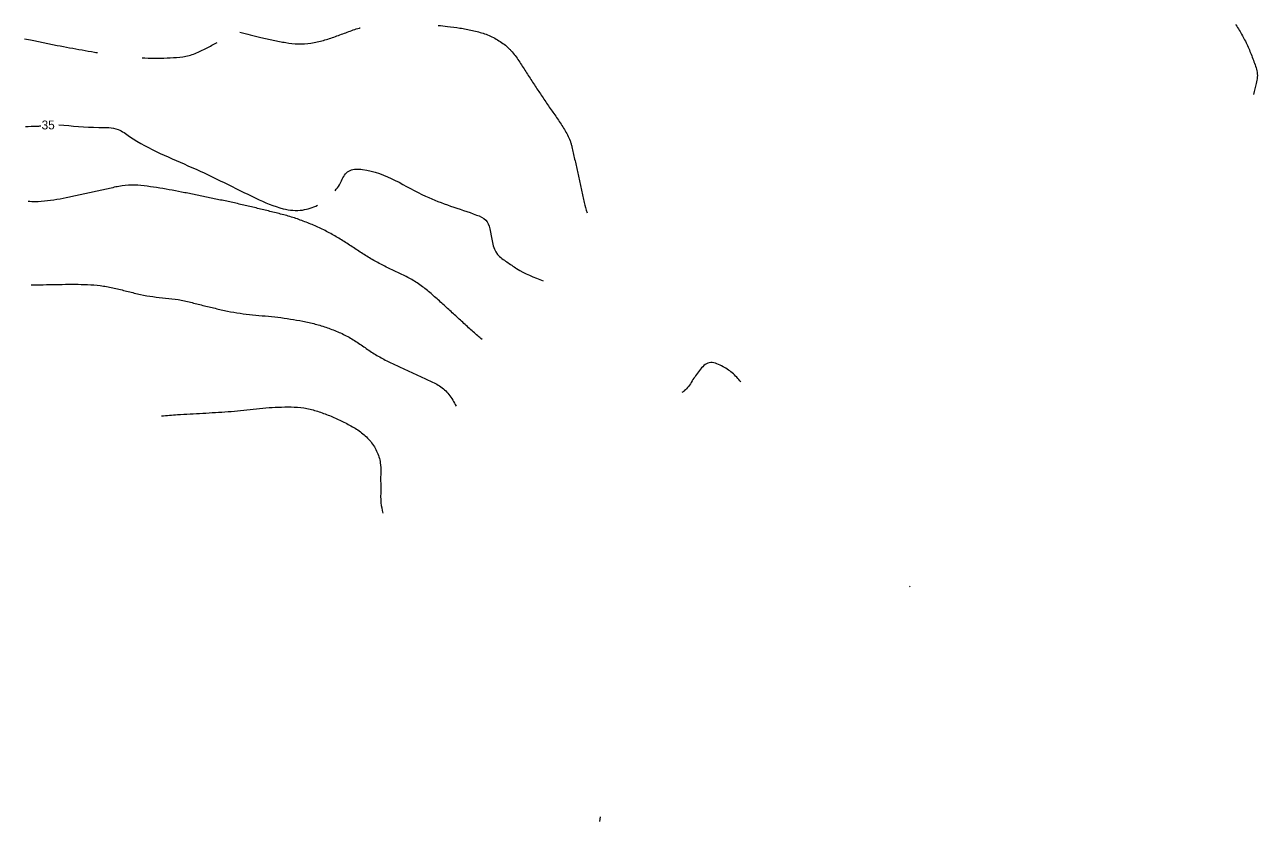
# Model space of a CAD drawing. Extents: x 366044 to 388405, y 4538112 to 4547939.
# Drawn here: x 369340 to 369534.5, y 4546171.7 to 4546297.5 of the extents above; entities that cross this region are included whole.
import ezdxf

# ---------------------------------------------------------------- set-up
doc = ezdxf.new("R2010")
doc.units = 0
for name, color, linetype in [('Egri_1m', 7, 'Continuous'), ('NADI', 7, 'Continuous'), ('NKOT', 7, 'Continuous')]:
    doc.layers.add(name, color=color, linetype=linetype)

msp = doc.modelspace()

# ---------------------------------------------------------------- linework, layer by layer
at = {"layer": 'Egri_1m'}
for p, q in [((369479.58, 4546208.81), (369479.68, 4546208.73)), ((369430.8, 4546172.4), (369430.68, 4546171.69))]:
    msp.add_line(p, q, dxfattribs=at)
for points in [[(369373.93, 4546296.27), (369377.25, 4546295.42), (369379.21, 4546295), (369381.17, 4546294.62), (369383.16, 4546294.42), (369385.16, 4546294.55), (369387.12, 4546294.96), (369389.02, 4546295.58), (369390.89, 4546296.27), (369392.79, 4546296.92), (369392.94, 4546296.96)], [(369405.22, 4546297.34), (369406.69, 4546297.17), (369408.67, 4546296.91), (369410.63, 4546296.53), (369412.56, 4546296.01), (369414.38, 4546295.17), (369416.02, 4546294.03), (369416.39, 4546293.68), (369416.75, 4546293.33), (369417.38, 4546292.56), (369418.5, 4546290.9), (369419.59, 4546289.23), (369420.68, 4546287.55), (369421.78, 4546285.88), (369422.9, 4546284.22), (369424.06, 4546282.59), (369425.14, 4546280.91), (369426.05, 4546279.13), (369426.2, 4546278.65), (369426.33, 4546278.16), (369426.55, 4546277.19), (369426.98, 4546275.24), (369427.4, 4546273.28), (369427.82, 4546271.33), (369428.26, 4546269.37), (369428.72, 4546267.76)], [(369531.07, 4546297.45), (369531.09, 4546297.42), (369532.12, 4546295.71), (369533.03, 4546293.92), (369533.77, 4546292.07), (369534.41, 4546290.17), (369534.48, 4546289.68), (369534.47, 4546289.17), (369534.3, 4546288.17), (369533.89, 4546286.44)], [(369339.98, 4546295.23), (369341.19, 4546294.98), (369343.14, 4546294.57), (369345.11, 4546294.18), (369347.07, 4546293.81), (369349.04, 4546293.45), (369351.01, 4546293.11), (369351.45, 4546293.03)], [(369358.54, 4546292.21), (369358.95, 4546292.19), (369360.95, 4546292.16), (369362.95, 4546292.22), (369364.94, 4546292.38), (369366.88, 4546292.89), (369368.68, 4546293.75), (369370.37, 4546294.62)], [(369412.16, 4546247.75), (369410.77, 4546248.94), (369409.29, 4546250.29), (369407.82, 4546251.65), (369406.34, 4546252.99), (369404.86, 4546254.34), (369403.33, 4546255.62), (369401.73, 4546256.82), (369399.97, 4546257.78), (369398.17, 4546258.64), (369396.38, 4546259.53), (369394.62, 4546260.49), (369392.93, 4546261.56), (369391.26, 4546262.66), (369389.57, 4546263.73), (369387.83, 4546264.7), (369386.03, 4546265.58), (369384.18, 4546266.34), (369382.3, 4546267.01), (369380.37, 4546267.56), (369378.43, 4546268.04), (369376.49, 4546268.51), (369374.54, 4546268.97), (369372.59, 4546269.41), (369370.63, 4546269.82), (369368.67, 4546270.23), (369366.71, 4546270.64), (369364.75, 4546271.02), (369362.79, 4546271.39), (369360.81, 4546271.72), (369358.83, 4546272), (369356.84, 4546272.13), (369354.85, 4546271.92), (369352.89, 4546271.49), (369350.94, 4546271.06), (369348.99, 4546270.63), (369347.03, 4546270.2), (369345.07, 4546269.84), (369343.09, 4546269.57), (369341.09, 4546269.5), (369340.53, 4546269.52)], [(369341, 4546256.36), (369342.42, 4546256.39), (369344.42, 4546256.43), (369346.42, 4546256.46), (369348.42, 4546256.46), (369350.42, 4546256.39), (369352.41, 4546256.19), (369354.37, 4546255.79), (369356.31, 4546255.33), (369358.25, 4546254.85), (369360.23, 4546254.52), (369362.21, 4546254.28), (369364.2, 4546254.04), (369366.16, 4546253.63), (369368.1, 4546253.14), (369370.04, 4546252.67), (369371.99, 4546252.22), (369373.96, 4546251.89), (369375.95, 4546251.65), (369377.94, 4546251.46), (369379.93, 4546251.27), (369381.91, 4546250.98), (369383.88, 4546250.63), (369385.83, 4546250.19), (369387.74, 4546249.61), (369389.6, 4546248.88), (369391.39, 4546247.98), (369393.07, 4546246.89), (369394.72, 4546245.77), (369396.44, 4546244.75), (369398.23, 4546243.84), (369400.04, 4546243), (369401.87, 4546242.18), (369403.67, 4546241.33), (369405.46, 4546240.43), (369406.93, 4546239.08), (369408.05, 4546237.24)], [(369453.01, 4546241.05), (369451.62, 4546242.48), (369449.95, 4546243.58), (369448.01, 4546244.08), (369446.44, 4546242.85), (369445.3, 4546241.2), (369444.07, 4546239.63), (369443.68, 4546239.36)], [(369361.57, 4546235.69), (369364.08, 4546235.9), (369366.08, 4546236.01), (369368.07, 4546236.12), (369370.07, 4546236.23), (369372.07, 4546236.36), (369374.06, 4546236.54), (369376.05, 4546236.74), (369378.04, 4546236.96), (369380.03, 4546237.07), (369382.03, 4546237.1), (369384.03, 4546236.96), (369385.97, 4546236.49), (369387.86, 4546235.83), (369389.69, 4546235.03), (369391.47, 4546234.11), (369393.15, 4546233.03), (369394.58, 4546231.63), (369395.62, 4546229.92), (369396.13, 4546227.99), (369396.15, 4546225.99), (369396.17, 4546223.99), (369396.19, 4546221.99), (369396.51, 4546220.32)]]:
    msp.add_spline(points, degree=3, dxfattribs=at)
at = {"layer": 'NADI'}
for points in [[(369340.09, 4546281.38), (369341.93, 4546281.44), (369342.52, 4546281.46)], [(369345.37, 4546281.66), (369351.67, 4546281.24), (369354.75, 4546280.88), (369356.53, 4546279.81), (369366.38, 4546274.91), (369376.48, 4546270.06), (369380.78, 4546268.4), (369383.83, 4546268.19), (369386.2, 4546268.93)], [(369388.96, 4546271.24), (369389.64, 4546272.14), (369390.62, 4546273.9), (369391.32, 4546274.43), (369393.29, 4546274.6), (369403.25, 4546270.36), (369411.3, 4546267.4), (369412.74, 4546266.61), (369413.38, 4546265.24), (369414.61, 4546261.15), (369416.07, 4546259.99), (369417.6, 4546258.95), (369421.82, 4546256.99)]]:
    msp.add_spline(points, degree=3, dxfattribs=at)

# ---------------------------------------------------------------- texts
at = {"layer": 'NKOT'}
msp.add_text('35', height=1.4, rotation=0.2062, dxfattribs=at).set_placement((369342.65, 4546280.91))

doc.saveas('drawing.dxf')
